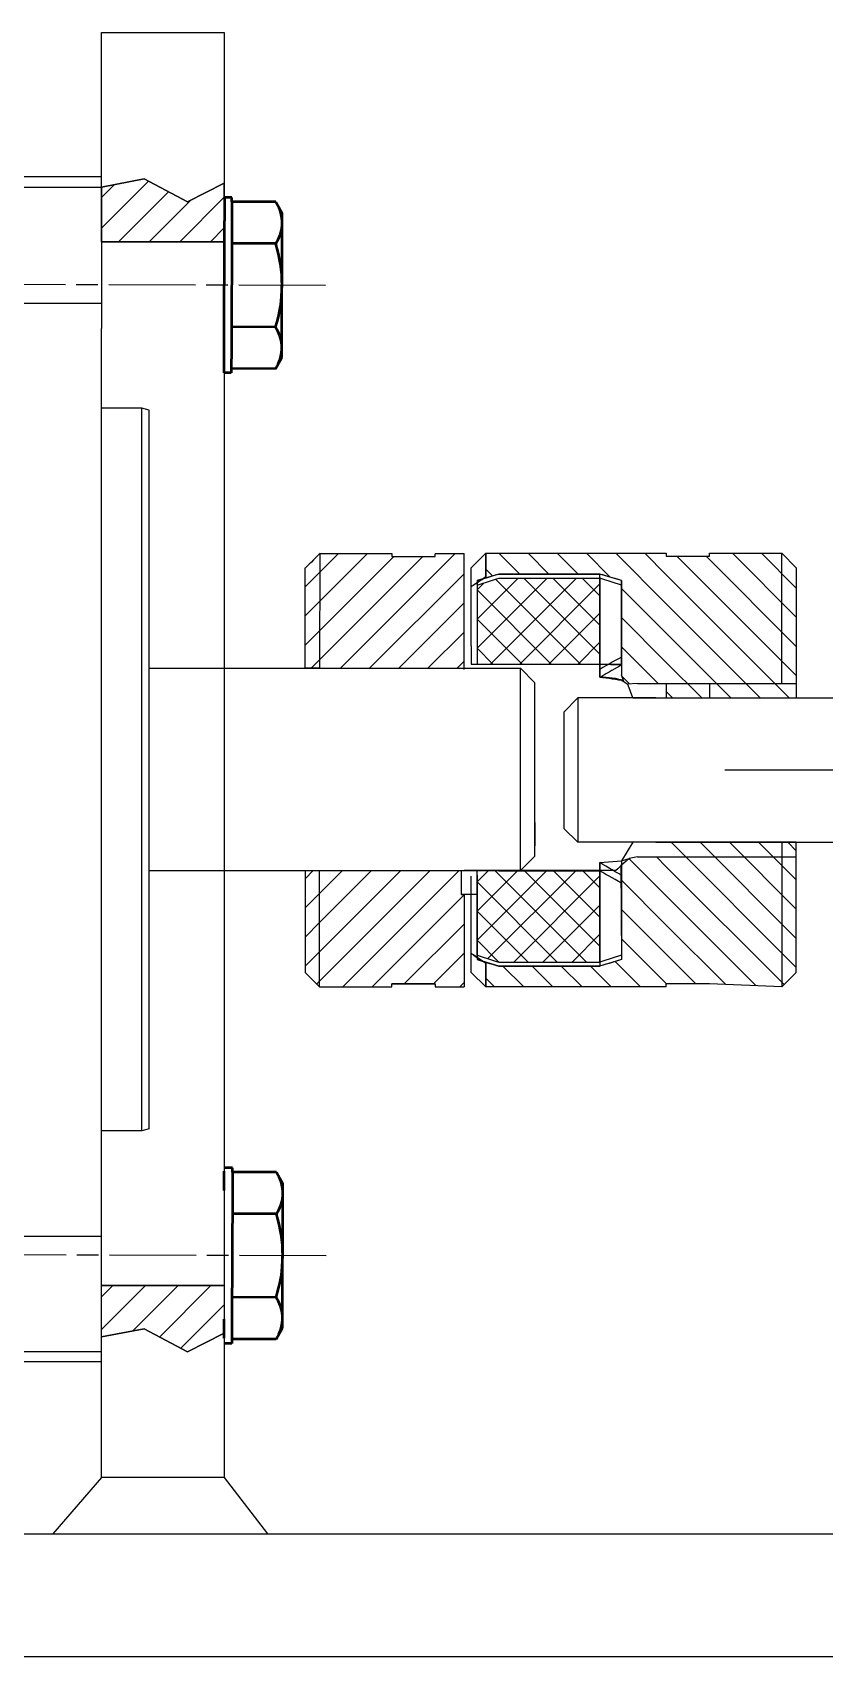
# Model space of a CAD drawing. Header units: millimetres. Extents: x 825 to 4294, y 1031 to 3282.
# Drawn here: x 1905.9 to 1960.8, y 1652.8 to 1765.1 of the extents above; entities that cross this region are included whole.
import ezdxf

# ---------------------------------------------------------------- set-up
doc = ezdxf.new("R2010")
doc.units = ezdxf.units.MM
for name, pattern in [('ACAD_ISO08W100', [36, 24, -3, 6, -3]), ('AM_ISO08W050', [18, 12, -1.5, 3, -1.5]), ('AM_ISO08W050x2', [9, 6, -0.75, 1.5, -0.75]), ('Amconstr', [9999, 9999, 0]), ('AUSGEZOGEN', [0]), ('STRICHPUNKT', [1, 0.5, -0.25, 0, -0.25])]:
    doc.linetypes.add(name, pattern=pattern)
for name, color, linetype, lineweight in [('AM_0N', 7, 'Continuous', 50), ('AM_7N', 4, 'AM_ISO08W050', 25), ('AM_8', 1, 'Continuous', 25), ('AM_CL', 1, 'Amconstr', 25), ('linie4fun', 6, 'Continuous', 25)]:
    doc.layers.add(name, color=color, linetype=linetype, lineweight=lineweight)
for name, color, linetype in [('L2STAR', 2, 'AUSGEZOGEN'), ('M2STAR', 2, 'STRICHPUNKT'), ('osie', 221, 'ACAD_ISO08W100'), ('T3STAR', 3, 'AUSGEZOGEN')]:
    doc.layers.add(name, color=color, linetype=linetype)

msp = doc.modelspace()

# ---------------------------------------------------------------- hatches: boundary and pattern name
at = {"layer": 'AM_8'}
h = msp.add_hatch(dxfattribs=at)
h.set_pattern_fill('_U', color=256, scale=1.5, angle=45, style=0, pattern_type=0)
h.set_pattern_definition([(45, (0, 0), (-1.0606602, 1.0606602), [])])
h.paths.add_polyline_path([(1910.70224, 1750.65491), (1919.20224, 1750.6549), (1919.20224, 1754.71759), (1916.65182, 1753.41424), (1913.64516, 1755.00725), (1910.70224, 1754.44716)])
h = msp.add_hatch(dxfattribs=at)
h.set_pattern_fill('_U', color=256, scale=1.6, angle=45, style=0, pattern_type=0)
h.set_pattern_definition([(45, (0, 0), (-1.1313708, 1.1313708), [])])
h.paths.add_polyline_path([(1919.20224, 1675.14), (1919.20224, 1678.42968), (1910.7023, 1678.4297), (1910.70224, 1674.86959), (1910.7023, 1674.8696), (1913.64521, 1675.42969), (1916.65188, 1673.83668)])
at = {"layer": 'AM_CL'}
h = msp.add_hatch(dxfattribs=at)
h.set_pattern_fill('ANSI31', color=256, scale=0.45, angle=90, style=0)
h.paths.add_polyline_path([(1949.80224, 1728.89677), (1949.80224, 1729.09677), (1937.30224, 1729.09677), (1937.30224, 1727.39845), (1937.3473, 1727.41207), (1937.56162, 1727.47585), (1937.77557, 1727.53854), (1937.98911, 1727.60012), (1938.20224, 1727.66057), (1945.20224, 1727.66057), (1945.41537, 1727.60012), (1945.62892, 1727.53854), (1945.84287, 1727.47585), (1946.05719, 1727.41207), (1946.27188, 1727.34719), (1946.4869, 1727.28124), (1946.70224, 1727.21423), (1946.70224, 1721.37221), (1946.70224, 1720.68395), (1946.87144, 1720.23554), (1947.01467, 1720.10851), (1947.08647, 1720.04548), (1947.80224, 1720.09677), (1949.80224, 1720.09677)])
h.paths.add_polyline_path([(1949.80224, 1708.09677), (1947.80224, 1708.09677), (1947.30224, 1707.99915), (1947.21326, 1707.97054), (1947.15829, 1707.92143), (1947.01469, 1707.79313), (1946.87145, 1707.66389), (1946.72858, 1707.53372), (1946.70224, 1707.50949), (1946.70224, 1706.82132), (1946.70224, 1703.71572), (1946.70224, 1701.29706), (1946.70224, 1700.9793), (1946.4869, 1700.91229), (1946.27188, 1700.84634), (1946.05719, 1700.78147), (1945.84287, 1700.71768), (1945.62892, 1700.65499), (1945.41537, 1700.59341), (1945.20224, 1700.53296), (1938.20224, 1700.53296), (1937.08945, 1700.86962), (1937.16051, 1700.8229), (1937.30224, 1700.73077), (1937.30224, 1699.09677), (1949.80224, 1699.09677)])
h = msp.add_hatch(dxfattribs=at)
h.set_pattern_fill('ANSI37', color=256, scale=0.45, angle=90, style=0)
h.paths.add_polyline_path([(1945.20224, 1727.37905), (1938.20224, 1727.37905), (1937.98911, 1727.31333), (1937.77557, 1727.24651), (1937.56162, 1727.17861), (1937.3473, 1727.10965), (1937.13261, 1727.03963), (1936.91759, 1726.96856), (1936.70224, 1726.89647), (1936.70224, 1724.92422), (1936.70224, 1721.91773), (1936.70224, 1721.59677), (1936.70224, 1721.43462), (1945.20224, 1721.43462)])
h.paths.add_polyline_path([(1945.20224, 1707.12676), (1938.20224, 1707.12676), (1936.70224, 1707.1277), (1936.70224, 1701.29706), (1936.91759, 1701.22497), (1937.13261, 1701.15391), (1937.3473, 1701.08389), (1937.56162, 1701.01492), (1937.77557, 1700.94702), (1937.98911, 1700.88021), (1938.20224, 1700.81449), (1945.20224, 1700.81449)])
at = {"layer": 'L2STAR'}
h = msp.add_hatch(dxfattribs=at)
h.set_pattern_fill('ANSI31', color=256, scale=0.45, style=0)
h.paths.add_polyline_path([(1925.81917, 1729.06855), (1925.80224, 1729.06855), (1925.65812, 1728.92426), (1925.51442, 1728.78038), (1925.37114, 1728.63693), (1925.22828, 1728.49388), (1925.08585, 1728.35126), (1924.94383, 1728.20906), (1924.80224, 1728.06728), (1924.80224, 1721.14192), (1925.80224, 1721.14192)])
h = msp.add_hatch(dxfattribs=at)
h.set_pattern_fill('ANSI31', color=256, scale=0.45, angle=90, style=0)
h.paths.add_polyline_path([(1957.80224, 1729.09677), (1952.80224, 1729.09677), (1952.80224, 1720.09677), (1957.80224, 1720.09677)])
h.paths.add_polyline_path([(1952.80224, 1728.89677), (1949.80224, 1728.89677), (1949.80224, 1720.09677), (1952.55224, 1720.09677), (1952.80224, 1720.09677)])
h.paths.add_polyline_path([(1958.80224, 1728.09677), (1957.80224, 1729.09677), (1957.80224, 1720.09677), (1958.80224, 1720.09677)])
h.paths.add_polyline_path([(1958.80224, 1720.09677), (1957.80224, 1720.09677), (1952.80224, 1720.09677), (1952.80224, 1719.09677), (1958.80224, 1719.09677)])
h.paths.add_polyline_path([(1952.80224, 1720.09677), (1949.80224, 1720.09677), (1949.80224, 1719.09677), (1952.80224, 1719.09677)])
h.paths.add_polyline_path([(1952.80224, 1709.09677), (1949.80224, 1709.09677), (1949.80224, 1708.09677), (1952.80224, 1708.09677)])
h.paths.add_polyline_path([(1957.80224, 1709.09677), (1952.80224, 1709.09677), (1952.80224, 1708.09677), (1957.80224, 1708.09677)])
h.paths.add_polyline_path([(1958.80224, 1709.09677), (1957.80224, 1709.09677), (1957.80224, 1708.09677), (1958.80224, 1708.09677)])
h.paths.add_polyline_path([(1958.80224, 1708.09677), (1957.80224, 1708.09677), (1957.80224, 1699.09677), (1958.80224, 1700.09677)])
h.paths.add_polyline_path([(1957.80224, 1708.09677), (1952.80224, 1708.09677), (1952.80224, 1699.29677), (1957.80224, 1699.09677)])
h.paths.add_polyline_path([(1952.80224, 1708.09677), (1949.80224, 1708.09677), (1949.80224, 1699.29677), (1952.80224, 1699.29677)])
h = msp.add_hatch(dxfattribs=at)
h.set_pattern_fill('ANSI31', color=256, scale=0.45, style=0)
h.paths.add_polyline_path([(1925.80224, 1707.14192), (1924.80224, 1707.14192), (1924.80224, 1700.09677), (1925.80224, 1699.09677)])
at = {"layer": 'M2STAR'}
h = msp.add_hatch(dxfattribs=at)
h.set_pattern_fill('ANSI31', color=256, scale=0.45, style=0)
h.paths.add_polyline_path([(1935.80224, 1705.48938), (1935.60224, 1705.48938), (1935.60224, 1707.14192), (1925.80224, 1707.14192), (1925.80224, 1699.09677), (1930.80224, 1699.09677), (1930.80224, 1699.29677), (1933.80224, 1699.29677), (1933.80224, 1699.09677), (1935.80224, 1699.09677)])
h.paths.add_polyline_path([(1935.80224, 1729.06855), (1933.80224, 1729.06855), (1933.80224, 1728.86831), (1930.80224, 1728.88529), (1930.80224, 1729.06855), (1925.81917, 1729.06855), (1925.80224, 1721.14192), (1935.80224, 1721.14192)])

# ---------------------------------------------------------------- linework, layer by layer
at = {"color": 7, "linetype": 'Continuous'}
for p, q in [((1910.70224, 1755.14192), (1903.50224, 1755.14192)), ((1910.70224, 1750.65491), (1910.70224, 1755.14192)), ((1910.70224, 1673.14192), (1910.70224, 1744.65491)), ((1913.50224, 1739.14192), (1910.70224, 1739.14192)), ((1914.00224, 1739.00794), (1913.50224, 1739.14192)), ((1913.50224, 1689.14192), (1913.50224, 1739.14192)), ((1914.00224, 1689.2763), (1914.00224, 1739.00754)), ((1914.00224, 1721.14192), (1939.70224, 1721.14192)), ((1940.70224, 1720.14192), (1939.70224, 1721.14192)), ((1939.70224, 1707.14192), (1939.70224, 1721.14192)), ((1940.70224, 1708.14192), (1940.70224, 1720.14192)), ((1940.70224, 1708.14192), (1939.70224, 1707.14192)), ((1914.00224, 1707.14192), (1939.70224, 1707.14192)), ((1914.00224, 1689.27589), (1913.50224, 1689.14192)), ((1913.50224, 1689.14192), (1910.70224, 1689.14192)), ((1910.70224, 1673.14192), (1903.50224, 1673.14192))]:
    msp.add_line(p, q, dxfattribs=at)
at = {"color": 9, "linetype": 'Continuous'}
for p, q in [((1904.50224, 1754.44716), (1910.70224, 1754.44716)), ((1910.7026, 1746.39629), (1903.5026, 1746.39629)), ((1903.50224, 1681.83492), (1910.70224, 1681.83492)), ((1910.70224, 1673.83668), (1904.50224, 1673.83668))]:
    msp.add_line(p, q, dxfattribs=at)
for p, q in [((1943.67399, 1719.09677), (1942.70224, 1718.11369)), ((1943.67399, 1719.09677), (1943.67399, 1709.09677)), ((1949.08769, 1719.09677), (1943.67399, 1719.09677)), ((1949.08769, 1719.09677), (1965.71594, 1719.09677)), ((1942.70224, 1718.11369), (1942.70224, 1710.06307)), ((1943.67399, 1709.09677), (1942.70224, 1710.06307)), ((1949.08769, 1709.09677), (1943.67399, 1709.09677)), ((1949.08769, 1709.09677), (1965.71594, 1709.09677))]:
    msp.add_line(p, q)
at = {"layer": 'AM_0N'}
for p, q in [((1919.71874, 1753.72846), (1919.21959, 1753.72846)), ((1919.21959, 1753.72846), (1919.21959, 1752.10488)), ((1919.71874, 1753.42846), (1919.71495, 1752.10347)), ((1919.71874, 1753.42846), (1919.71874, 1753.72846)), ((1922.77128, 1753.41974), (1919.71874, 1753.42846)), ((1922.77128, 1753.41974), (1923.21651, 1752.64347)), ((1923.18795, 1742.64351), (1923.21651, 1752.64347)), ((1919.21081, 1750.6549), (1919.21495, 1752.10489)), ((1919.71495, 1752.10347), (1919.68953, 1743.2035)), ((1919.19368, 1744.65492), (1919.21081, 1750.6549)), ((1922.76303, 1750.533), (1919.71049, 1750.54172)), ((1919.18953, 1743.20493), (1919.19368, 1744.65492)), ((1922.74653, 1744.75653), (1919.69399, 1744.76525)), ((1919.18953, 1741.57851), (1919.18953, 1743.20493)), ((1919.68953, 1743.2035), (1919.68575, 1741.87851)), ((1922.73829, 1741.86979), (1923.18795, 1742.64351)), ((1919.68575, 1741.57851), (1919.20224, 1741.57851)), ((1922.73829, 1741.86979), (1919.68575, 1741.87851)), ((1919.68575, 1741.87851), (1919.68575, 1741.57851)), ((1919.20224, 1685.00412), (1919.20224, 1686.32912)), ((1919.76255, 1686.57372), (1919.2634, 1686.57372)), ((1919.76255, 1686.27372), (1919.75876, 1684.94873)), ((1919.76255, 1686.27372), (1919.76255, 1686.57372)), ((1922.81509, 1686.26501), (1919.76255, 1686.27372)), ((1922.81509, 1686.26501), (1923.26032, 1685.48873)), ((1919.75876, 1684.94873), (1919.73334, 1676.04877)), ((1923.23175, 1675.48877), (1923.26032, 1685.48873)), ((1922.80684, 1683.37827), (1919.7543, 1683.38699)), ((1922.79034, 1677.60179), (1919.7378, 1677.61051)), ((1919.20224, 1674.77912), (1919.20224, 1676.10412)), ((1919.73334, 1676.04877), (1919.72955, 1674.72377)), ((1922.7821, 1674.71505), (1919.72955, 1674.72377)), ((1919.72955, 1674.72377), (1919.72955, 1674.42377)), ((1922.7821, 1674.71505), (1923.23175, 1675.48877)), ((1919.72955, 1674.42377), (1919.24605, 1674.42377))]:
    msp.add_line(p, q, dxfattribs=at)
for centre, radius, start, end in [((1920.66286, 1751.98238), 2.55175, 325.3894729, 25.3894729), ((1913.65678, 1747.67075), 9.54549, 342.2238713, 17.4488193), ((1920.63812, 1743.31917), 2.55175, 334.2832177, 34.2832177), ((1920.70667, 1684.82765), 2.55175, 325.3894729, 25.3894729), ((1913.70059, 1680.51602), 9.54549, 342.2238713, 17.4488193), ((1920.68193, 1676.16443), 2.55175, 334.2832177, 34.2832177)]:
    msp.add_arc(centre, radius, start, end, dxfattribs=at)
at = {"layer": 'AM_7N', "linetype": 'AM_ISO08W050x2'}
for p, q in [((1926.20222, 1747.63492), (1895.30264, 1747.72318)), ((1926.24602, 1680.48018), (1895.34644, 1680.56844))]:
    msp.add_line(p, q, dxfattribs=at)
at = {"layer": 'AM_CL'}
for p, q in [((1925.37114, 1728.63693), (1925.22828, 1728.49388)), ((1925.51442, 1728.78038), (1925.37114, 1728.63693)), ((1925.65812, 1728.92426), (1925.51442, 1728.78038)), ((1925.80224, 1729.06855), (1925.65812, 1728.92426)), ((1925.81921, 1729.08554), (1925.80224, 1721.14192)), ((1930.80224, 1729.06855), (1925.80224, 1729.06855)), ((1930.80224, 1729.06855), (1925.81921, 1729.08554)), ((1930.80224, 1729.08554), (1930.80224, 1728.88529)), ((1930.80224, 1728.88529), (1933.80224, 1728.86831)), ((1935.80224, 1729.06855), (1933.80224, 1729.06855)), ((1933.80224, 1728.86831), (1933.80224, 1729.06855)), ((1935.80224, 1721.05575), (1935.80224, 1729.08554)), ((1936.30224, 1728.09677), (1937.30224, 1729.09677)), ((1937.30224, 1727.46276), (1937.30224, 1729.09677)), ((1937.30224, 1729.09677), (1949.80224, 1729.09677)), ((1937.30224, 1729.09677), (1937.30224, 1727.46276)), ((1949.80224, 1729.09677), (1949.80224, 1728.89677)), ((1949.80224, 1728.89677), (1952.80224, 1728.89677)), ((1952.80224, 1729.09677), (1957.80224, 1729.09677)), ((1952.80224, 1728.89677), (1952.80224, 1729.09677)), ((1957.80224, 1729.09677), (1958.80224, 1728.09677)), ((1957.80224, 1720.09677), (1957.80224, 1729.09677)), ((1957.80224, 1729.09677), (1958.80224, 1728.09677)), ((1924.94383, 1728.20906), (1924.80224, 1728.06728)), ((1924.80224, 1721.14192), (1924.80224, 1728.08426)), ((1925.08585, 1728.35126), (1924.94383, 1728.20906)), ((1925.22828, 1728.49388), (1925.08585, 1728.35126)), ((1936.30224, 1726.79066), (1936.30224, 1728.09677)), ((1937.30224, 1727.46276), (1937.16051, 1727.37063)), ((1937.24085, 1727.42298), (1937.27155, 1727.4429)), ((1937.27155, 1727.4429), (1937.30224, 1727.46276)), ((1937.3473, 1727.41207), (1937.56162, 1727.47585)), ((1937.56162, 1727.47585), (1937.77557, 1727.53854)), ((1937.77557, 1727.53854), (1937.98911, 1727.60012)), ((1937.98911, 1727.60012), (1938.20224, 1727.66057)), ((1938.20224, 1727.66057), (1945.20224, 1727.66057)), ((1945.41537, 1727.60012), (1945.20224, 1727.66057)), ((1945.20224, 1720.54193), (1945.20224, 1727.66057)), ((1945.62892, 1727.53854), (1945.41537, 1727.60012)), ((1945.84287, 1727.47585), (1945.62892, 1727.53854)), ((1946.05719, 1727.41207), (1945.84287, 1727.47585)), ((1958.80224, 1728.09677), (1958.80224, 1720.09677)), ((1936.44622, 1726.89052), (1936.30224, 1726.79066)), ((1936.30224, 1726.79066), (1936.3691, 1726.83716)), ((1936.30224, 1722.70416), (1936.30224, 1726.79066)), ((1936.3691, 1726.83716), (1936.43589, 1726.88339)), ((1936.43589, 1726.88339), (1936.50259, 1726.92935)), ((1936.58982, 1726.98912), (1936.44622, 1726.89052)), ((1936.50259, 1726.92935), (1936.56922, 1726.97504)), ((1936.56922, 1726.97504), (1936.63577, 1727.02045)), ((1936.73305, 1727.08643), (1936.58982, 1726.98912)), ((1936.63577, 1727.02045), (1936.70224, 1727.06559)), ((1936.70224, 1727.21423), (1936.91759, 1727.28124)), ((1936.70224, 1727.21423), (1936.70224, 1724.92422)), ((1936.70224, 1727.06559), (1936.77173, 1727.11254)), ((1936.70224, 1726.89647), (1936.91759, 1726.96856)), ((1936.87591, 1727.18246), (1936.73305, 1727.08643)), ((1936.77173, 1727.11254), (1936.84113, 1727.15918)), ((1936.84113, 1727.15918), (1936.91044, 1727.20552)), ((1937.01839, 1727.2772), (1936.87591, 1727.18246)), ((1936.91044, 1727.20552), (1936.97967, 1727.25155)), ((1936.91759, 1727.28124), (1937.13261, 1727.34719)), ((1936.91759, 1726.96856), (1937.13261, 1727.03963)), ((1936.97967, 1727.25155), (1937.0488, 1727.29728)), ((1937.16051, 1727.37063), (1937.01839, 1727.2772)), ((1937.0488, 1727.29728), (1937.11784, 1727.34269)), ((1937.11784, 1727.34269), (1937.14862, 1727.36286)), ((1937.13261, 1727.34719), (1937.3473, 1727.41207)), ((1937.13261, 1727.03963), (1937.3473, 1727.10965)), ((1937.14862, 1727.36286), (1937.17938, 1727.38296)), ((1937.17938, 1727.38296), (1937.21012, 1727.403)), ((1937.21012, 1727.403), (1937.24085, 1727.42298)), ((1937.3473, 1727.10965), (1937.56162, 1727.17861)), ((1937.56162, 1727.17861), (1937.77557, 1727.24651)), ((1937.77557, 1727.24651), (1937.98911, 1727.31333)), ((1937.98911, 1727.31333), (1938.20224, 1727.37905)), ((1938.20224, 1727.37905), (1945.20224, 1727.37905)), ((1945.41537, 1727.31333), (1945.20224, 1727.37905)), ((1945.20224, 1727.37905), (1945.20224, 1720.50076)), ((1945.62892, 1727.24651), (1945.41537, 1727.31333)), ((1945.84287, 1727.17861), (1945.62892, 1727.24651)), ((1946.05719, 1727.10965), (1945.84287, 1727.17861)), ((1946.27188, 1727.34719), (1946.05719, 1727.41207)), ((1946.27188, 1727.03963), (1946.05719, 1727.10965)), ((1946.4869, 1727.28124), (1946.27188, 1727.34719)), ((1946.4869, 1726.96856), (1946.27188, 1727.03963)), ((1946.70224, 1727.21423), (1946.4869, 1727.28124)), ((1946.70224, 1726.89647), (1946.4869, 1726.96856)), ((1946.70224, 1727.21423), (1946.70224, 1724.92422)), ((1936.70224, 1724.92422), (1936.70224, 1721.91773)), ((1946.70224, 1724.92422), (1946.70224, 1721.91773)), ((1936.30224, 1722.70416), (1936.30224, 1721.43462)), ((1936.70224, 1721.91773), (1936.70224, 1721.59677)), ((1946.70224, 1721.91773), (1946.4869, 1721.79851)), ((1946.70224, 1721.91773), (1946.70224, 1720.68395)), ((1925.80224, 1721.14192), (1924.80224, 1721.14192)), ((1925.80224, 1721.14192), (1935.80224, 1721.14192)), ((1925.80224, 1721.14192), (1925.80224, 1721.14192)), ((1925.80224, 1721.14192), (1935.80224, 1721.14192)), ((1936.30224, 1721.43462), (1946.70224, 1721.43462)), ((1945.41537, 1721.1906), (1945.20224, 1721.06678)), ((1945.20224, 1721.06678), (1945.20224, 1721.05575)), ((1945.62892, 1721.3137), (1945.41537, 1721.1906)), ((1945.62892, 1720.75399), (1945.41537, 1720.62819)), ((1945.84287, 1721.43606), (1945.62892, 1721.3137)), ((1945.84287, 1720.87909), (1945.62892, 1720.75399)), ((1946.05719, 1721.55766), (1945.84287, 1721.43606)), ((1946.05719, 1721.00348), (1945.84287, 1720.87909)), ((1946.27188, 1721.67848), (1946.05719, 1721.55766)), ((1946.05719, 1721.00348), (1946.58727, 1721.31114)), ((1946.4869, 1721.79851), (1946.27188, 1721.67848)), ((1946.70224, 1721.37221), (1946.4869, 1721.25006)), ((1945.41537, 1720.62819), (1945.20224, 1720.50171)), ((1945.41791, 1720.52403), (1945.20224, 1720.54193)), ((1945.41791, 1720.47754), (1945.20224, 1720.50076)), ((1945.63328, 1720.50376), (1945.41791, 1720.52403)), ((1945.63328, 1720.45198), (1945.41791, 1720.47754)), ((1945.84825, 1720.48115), (1945.63328, 1720.50376)), ((1945.84825, 1720.42415), (1945.63328, 1720.45198)), ((1946.06272, 1720.45627), (1945.84825, 1720.48115)), ((1946.06272, 1720.39409), (1945.84825, 1720.42415)), ((1946.27661, 1720.42917), (1946.06272, 1720.45627)), ((1946.27661, 1720.36186), (1946.06272, 1720.39409)), ((1946.48981, 1720.39991), (1946.27661, 1720.42917)), ((1946.48981, 1720.32752), (1946.27661, 1720.36186)), ((1946.48981, 1720.39991), (1946.82688, 1720.35364)), ((1946.70224, 1720.29113), (1946.48981, 1720.32752)), ((1946.87144, 1720.23554), (1946.70224, 1720.68395)), ((1946.70224, 1720.29113), (1946.87144, 1720.23554)), ((1946.87144, 1720.23554), (1947.01467, 1720.10851)), ((1947.01467, 1720.10851), (1947.15827, 1719.98245)), ((1947.80224, 1720.09677), (1947.08647, 1720.04548)), ((1947.48052, 1719.09677), (1947.15827, 1719.98245)), ((1947.80224, 1720.09677), (1958.80224, 1720.09677)), ((1949.80224, 1720.09677), (1952.55224, 1720.09677)), ((1949.80224, 1720.09677), (1949.80224, 1719.09677)), ((1952.55224, 1720.09677), (1953.80224, 1720.09677)), ((1952.55224, 1720.09677), (1952.55224, 1720.09677)), ((1952.80224, 1720.09677), (1957.80224, 1720.09677)), ((1952.80224, 1720.09677), (1952.80224, 1719.09677)), ((1953.80224, 1720.09677), (1955.05224, 1720.09677)), ((1955.05224, 1720.09677), (1955.05224, 1720.09677)), ((1958.80224, 1720.09677), (1958.80224, 1719.09677)), ((1940.70224, 1710.4634), (1940.70224, 1719.34677)), ((1947.48052, 1719.09677), (1958.80224, 1719.09677)), ((1940.70224, 1710.4634), (1940.70224, 1708.84677)), ((1947.48052, 1709.09677), (1946.70224, 1707.80626)), ((1958.80224, 1709.09677), (1947.48052, 1709.09677)), ((1952.80224, 1709.09677), (1949.80224, 1709.09677)), ((1957.80224, 1709.09677), (1957.80224, 1699.09677)), ((1958.80224, 1700.09677), (1958.80224, 1709.09677)), ((1945.20224, 1707.69183), (1946.70224, 1707.80626)), ((1945.20224, 1700.81449), (1945.20224, 1707.69277)), ((1945.41537, 1707.56535), (1945.20224, 1707.69183)), ((1945.20224, 1707.65161), (1945.20224, 1700.53296)), ((1945.62892, 1707.43955), (1945.41537, 1707.56535)), ((1945.84287, 1707.31444), (1945.62892, 1707.43955)), ((1946.05719, 1707.19005), (1945.84287, 1707.31444)), ((1946.44397, 1707.27065), (1946.30224, 1707.13779)), ((1946.58608, 1707.40263), (1946.44397, 1707.27065)), ((1946.72858, 1707.53372), (1946.58608, 1707.40263)), ((1946.65733, 1707.53372), (1946.70224, 1700.9793)), ((1946.70224, 1707.80626), (1947.30224, 1707.99915)), ((1946.70224, 1707.80626), (1946.70224, 1706.82132)), ((1946.87145, 1707.66389), (1946.72858, 1707.53372)), ((1947.01469, 1707.79313), (1946.87145, 1707.66389)), ((1947.15829, 1707.92143), (1947.01469, 1707.79313)), ((1947.15829, 1707.92143), (1947.22935, 1707.98492)), ((1947.80224, 1708.09677), (1947.23027, 1707.9851)), ((1947.80224, 1708.09677), (1958.80224, 1708.09677)), ((1957.80224, 1708.09677), (1957.80224, 1699.09677)), ((1924.80224, 1707.14192), (1924.80224, 1700.09677)), ((1925.80224, 1699.09677), (1925.80224, 1707.14192)), ((1925.80224, 1707.14192), (1930.80224, 1707.14192)), ((1925.80224, 1707.14192), (1935.60224, 1707.14192)), ((1935.60224, 1707.14192), (1935.60224, 1705.48938)), ((1935.60224, 1707.14192), (1935.60224, 1705.48938)), ((1946.30224, 1707.13779), (1935.80224, 1707.13779)), ((1936.30224, 1701.40288), (1936.30224, 1706.75891)), ((1936.70224, 1701.12803), (1936.70224, 1707.13779)), ((1936.70224, 1706.82132), (1936.70224, 1703.71572)), ((1938.20224, 1707.12676), (1945.20224, 1707.12676)), ((1945.41537, 1707.00293), (1945.20224, 1707.12676)), ((1945.62892, 1706.87983), (1945.41537, 1707.00293)), ((1945.84287, 1706.75747), (1945.62892, 1706.87983)), ((1946.05719, 1706.63588), (1945.84287, 1706.75747)), ((1946.27188, 1707.06639), (1946.05719, 1707.19005)), ((1946.27188, 1706.51506), (1946.05719, 1706.63588)), ((1946.4869, 1706.94347), (1946.27188, 1707.06639)), ((1946.4869, 1706.39502), (1946.27188, 1706.51506)), ((1946.70224, 1706.82132), (1946.4869, 1706.94347)), ((1946.70224, 1706.2758), (1946.4869, 1706.39502)), ((1946.70224, 1706.82132), (1946.70224, 1703.71572)), ((1935.80224, 1705.48938), (1935.60224, 1705.48938)), ((1935.60224, 1705.48938), (1935.80224, 1705.48938)), ((1935.60224, 1705.48938), (1935.80224, 1705.48938)), ((1936.30224, 1705.48938), (1935.80224, 1705.48938)), ((1935.80224, 1705.48938), (1935.80224, 1699.09677)), ((1936.70224, 1705.48938), (1936.30224, 1705.48938)), ((1936.70224, 1703.71572), (1936.70224, 1701.29706)), ((1946.70224, 1703.71572), (1946.70224, 1701.29706)), ((1936.30224, 1700.09677), (1936.30224, 1701.40288)), ((1936.44622, 1701.30301), (1936.30224, 1701.40288)), ((1936.30224, 1701.40288), (1936.4462, 1701.30302)), ((1936.4462, 1701.30302), (1936.5898, 1701.20443)), ((1936.58982, 1701.20442), (1936.44622, 1701.30301)), ((1936.5898, 1701.20443), (1936.73304, 1701.10711)), ((1936.73305, 1701.1071), (1936.58982, 1701.20442)), ((1936.70224, 1701.29706), (1936.91759, 1701.22497)), ((1936.70224, 1701.29705), (1936.70224, 1700.9793)), ((1937.08945, 1700.86962), (1936.70224, 1701.12803)), ((1936.70224, 1700.9793), (1936.91759, 1700.91229)), ((1936.73304, 1701.10711), (1936.87591, 1701.01107)), ((1936.87591, 1701.01107), (1936.73305, 1701.1071)), ((1937.01839, 1700.91634), (1936.87591, 1701.01107)), ((1936.87591, 1701.01107), (1937.0184, 1700.91633)), ((1936.91759, 1701.22497), (1937.13261, 1701.15391)), ((1936.91759, 1700.91229), (1937.13261, 1700.84634)), ((1937.16051, 1700.8229), (1937.01839, 1700.91634)), ((1937.0184, 1700.91633), (1937.16052, 1700.8229)), ((1938.20224, 1700.53296), (1937.08945, 1700.86962)), ((1937.13261, 1701.15391), (1937.3473, 1701.08389)), ((1937.13261, 1700.84634), (1937.3473, 1700.78147)), ((1937.30224, 1700.73077), (1937.16051, 1700.8229)), ((1937.16052, 1700.8229), (1937.30224, 1700.73077)), ((1937.30224, 1699.09677), (1937.30224, 1700.73077)), ((1937.30224, 1700.73077), (1937.30224, 1699.09677)), ((1937.3473, 1701.08389), (1937.56162, 1701.01492)), ((1937.3473, 1700.78147), (1937.56162, 1700.71768)), ((1937.56162, 1701.01492), (1937.77557, 1700.94702)), ((1937.56162, 1700.71768), (1937.77557, 1700.65499)), ((1937.77557, 1700.94702), (1937.98911, 1700.88021)), ((1937.77557, 1700.65499), (1937.98911, 1700.59341)), ((1937.98911, 1700.88021), (1938.20224, 1700.81449)), ((1937.98911, 1700.59341), (1938.20224, 1700.53296)), ((1938.20224, 1700.81449), (1945.20224, 1700.81449)), ((1938.20224, 1700.53296), (1945.20224, 1700.53296)), ((1945.20224, 1700.53296), (1938.20224, 1700.53296)), ((1946.70224, 1700.9793), (1945.20224, 1700.53296)), ((1945.41537, 1700.88021), (1945.20224, 1700.81449)), ((1945.41537, 1700.59341), (1945.20224, 1700.53296)), ((1945.62892, 1700.94702), (1945.41537, 1700.88021)), ((1945.62892, 1700.65499), (1945.41537, 1700.59341)), ((1945.84287, 1701.01492), (1945.62892, 1700.94702)), ((1945.84287, 1700.71768), (1945.62892, 1700.65499)), ((1946.05719, 1701.08389), (1945.84287, 1701.01492)), ((1946.05719, 1700.78147), (1945.84287, 1700.71768)), ((1946.27188, 1701.15391), (1946.05719, 1701.08389)), ((1946.27188, 1700.84634), (1946.05719, 1700.78147)), ((1946.4869, 1701.22497), (1946.27188, 1701.15391)), ((1946.4869, 1700.91229), (1946.27188, 1700.84634)), ((1946.70224, 1701.29706), (1946.4869, 1701.22497)), ((1946.70224, 1700.9793), (1946.4869, 1700.91229)), ((1946.70224, 1701.29706), (1946.70224, 1700.9793)), ((1925.80224, 1699.09677), (1924.80224, 1700.09677)), ((1924.80224, 1700.09677), (1925.80224, 1699.09677)), ((1937.30224, 1699.09677), (1936.30224, 1700.09677)), ((1958.80224, 1700.09677), (1957.80224, 1699.09677)), ((1925.80224, 1699.09677), (1930.80224, 1699.09677)), ((1933.80224, 1699.29677), (1930.80224, 1699.29677)), ((1930.80224, 1699.09677), (1930.80224, 1699.29677)), ((1930.80224, 1699.29677), (1933.80224, 1699.29677)), ((1933.80224, 1699.29677), (1933.80224, 1699.09677)), ((1933.80224, 1699.09677), (1935.80224, 1699.09677)), ((1949.80224, 1699.09677), (1937.30224, 1699.09677)), ((1952.80224, 1699.29677), (1949.80224, 1699.29677)), ((1949.80224, 1699.09677), (1949.80224, 1699.29677)), ((1957.80224, 1699.09677), (1952.80224, 1699.29677))]:
    msp.add_line(p, q, dxfattribs=at)
at = {"layer": 'L2STAR'}
for p, q in [((1938.20224, 1727.66057), (1936.70224, 1727.21423)), ((1945.20224, 1727.66057), (1938.20224, 1727.66057)), ((1946.70224, 1727.21423), (1945.20224, 1727.66057)), ((1946.70224, 1721.37221), (1946.70224, 1727.21423)), ((1936.70224, 1721.75725), (1936.70224, 1721.43462)), ((1936.70224, 1721.43462), (1945.20224, 1721.43462)), ((1945.20224, 1721.43462), (1946.70224, 1721.37221))]:
    msp.add_line(p, q, dxfattribs=at)
at = {"layer": 'linie4fun'}
for p, q in [((1913.64516, 1755.00725), (1910.70224, 1754.44716)), ((1910.70224, 1754.44716), (1910.70224, 1750.65491)), ((1916.65182, 1753.41424), (1913.64516, 1755.00725)), ((1919.20224, 1754.71759), (1916.65182, 1753.41424)), ((1919.21081, 1750.6549), (1919.20224, 1754.71759)), ((1919.21081, 1750.6549), (1910.70224, 1750.65491)), ((1910.70224, 1750.65491), (1919.21081, 1750.6549)), ((1910.70224, 1674.86959), (1910.7023, 1678.4297)), ((1919.21087, 1678.42968), (1910.7023, 1678.4297)), ((1910.7023, 1678.4297), (1919.20224, 1678.4297)), ((1919.20224, 1678.4297), (1919.20224, 1675.14)), ((1913.64521, 1675.42969), (1910.70224, 1674.86959)), ((1916.65188, 1673.83668), (1913.64521, 1675.42969)), ((1919.20224, 1675.14), (1916.65188, 1673.83668)), ((1820.91704, 1661.25154), (2004.80169, 1661.25154)), ((1820.91704, 1652.75154), (2004.80169, 1652.75154))]:
    msp.add_line(p, q, dxfattribs=at)
for points in [[(1910.70224, 1754.44716), (1913.64516, 1755.00725), (1916.65182, 1753.41424), (1919.20224, 1754.71759)], [(1910.7023, 1674.8696), (1913.64521, 1675.42969), (1916.65188, 1673.83668), (1919.2023, 1675.14003)]]:
    msp.add_lwpolyline(points, dxfattribs=at)
at = {"layer": 'osie'}
msp.add_line((2327.71594, 1714.09677), (1953.85502, 1714.09677), dxfattribs=at)
at = {"layer": 'T3STAR'}
for p, q in [((1910.70224, 1755.14192), (1910.70224, 1765.14192)), ((1910.70224, 1765.14192), (1919.20224, 1765.14192)), ((1919.20224, 1765.14192), (1919.20224, 1752.10491)), ((1910.70224, 1750.65491), (1910.70224, 1754.44716)), ((1919.20224, 1752.10491), (1919.20224, 1743.20491)), ((1910.70224, 1750.65491), (1910.70224, 1744.65491)), ((1910.70224, 1665.14192), (1910.70224, 1744.65491)), ((1919.20224, 1743.20491), (1919.20224, 1665.14192)), ((1910.70224, 1665.14192), (1907.33868, 1661.25154)), ((1919.20224, 1665.14192), (1910.70224, 1665.14192)), ((1919.20224, 1665.14192), (1922.18427, 1661.25154))]:
    msp.add_line(p, q, dxfattribs=at)

doc.saveas('drawing.dxf')
